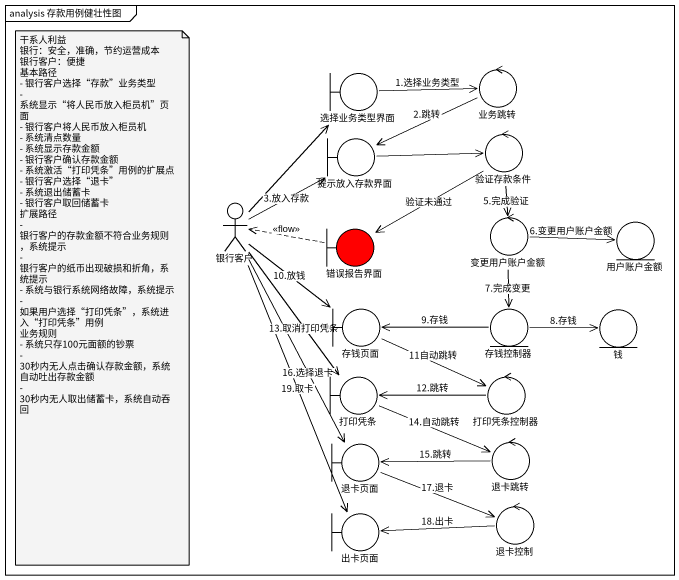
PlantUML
@startuml
mainframe analysis 存款用例健壮性图
boundary 选择业务类型界面
control 业务跳转
boundary 提示放入存款界面
control 验证存款条件
actor 银行客户
boundary 错误报告界面 #FF0000
control 变更用户账户金额
entity 用户账户金额
boundary 存钱页面
entity 存钱控制器
entity 钱
boundary 打印凭条
control 打印凭条控制器
boundary 退卡页面
control 退卡跳转
boundary 出卡页面
control 退卡控制
选择业务类型界面 -right-> 业务跳转 : 1.选择业务类型
业务跳转 -left-> 提示放入存款界面 : 2.跳转
提示放入存款界面 -right-> 验证存款条件
验证存款条件 --> 错误报告界面 : 验证未通过
验证存款条件 --> 变更用户账户金额 : 5.完成验证
银行客户 -up-> 选择业务类型界面
银行客户 -up-> 提示放入存款界面 : 3.放入存款
银行客户 --> 存钱页面 : 10.放钱
银行客户 --> 打印凭条 : 13.取消打印凭条
银行客户 --> 退卡页面 : 16.选择退卡
银行客户 --> 出卡页面 : 19.取卡
错误报告界面 .left.> 银行客户 : <<flow>>
变更用户账户金额 -right-> 用户账户金额 : 6.变更用户账户金额
变更用户账户金额 --> 存钱控制器 : 7.完成变更
存钱页面 -right-> 打印凭条控制器 : 11自动跳转
存钱控制器 -left-> 存钱页面 : 9.存钱
存钱控制器 -right-> 钱 : 8.存钱
打印凭条 -right-> 退卡跳转 : 14.自动跳转
打印凭条控制器 -left-> 打印凭条 : 12.跳转
退卡页面 -right-> 退卡控制 : 17.退卡
退卡跳转 -left-> 退卡页面 : 15.跳转
退卡控制 -left-> 出卡页面 : 18.出卡
note as N1
  干系人利益
  银行：安全，准确，节约运营成本
  银行客户：便捷
  基本路径
  - 银行客户选择“存款”业务类型
  - 系统显示“将人民币放入柜员机”页面
  - 银行客户将人民币放入柜员机
  - 系统清点数量
  - 系统显示存款金额
  - 银行客户确认存款金额
  - 系统激活“打印凭条”用例的扩展点
  - 银行客户选择“退卡”
  - 系统退出储蓄卡
  - 银行客户取回储蓄卡
  扩展路径
  - 银行客户的存款金额不符合业务规则，系统提示
  - 银行客户的纸币出现破损和折角，系统提示
  - 系统与银行系统网络故障，系统提示
  - 如果用户选择“打印凭条”，系统进入“打印凭条”用例
  业务规则
  - 系统只存100元面额的钞票
  - 30秒内无人点击确认存款金额，系统自动吐出存款金额
  - 30秒内无人取出储蓄卡，系统自动吞回
end note
@enduml
